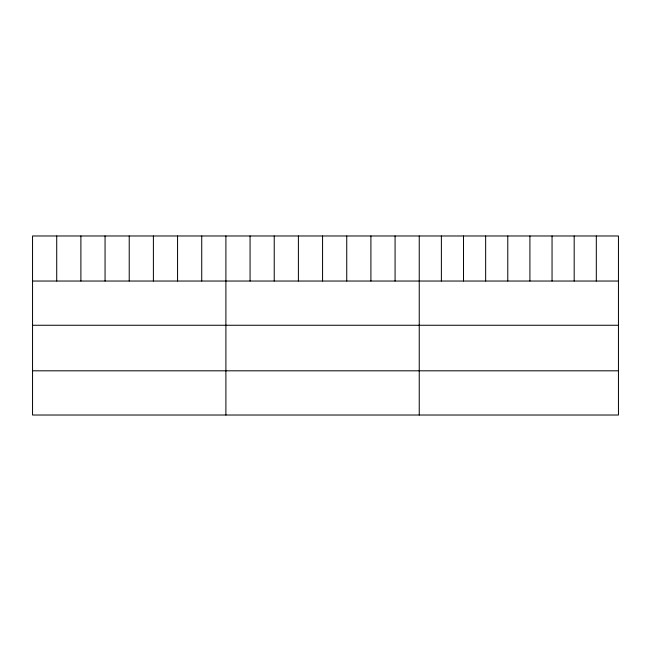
<?xml version="1.0" encoding="UTF-8"?>
<svg xmlns="http://www.w3.org/2000/svg" width="651" height="651" viewBox="0 0 651 651"><rect width="100%" height="100%" fill="white"/><g stroke="black" fill="none" stroke-linecap="round" stroke-linejoin="round"><path stroke-width="0.98" d="M618.45 281.037L618.45 415.021L32.55 415.021L32.55 235.979L618.45 235.979L618.45 281.037L32.55 281.037M32.55 325.256L618.45 325.256M32.55 370.81L618.45 370.81M596.316 235.979L596.316 281.037M574.182 235.979L574.182 281.037M552.048 235.979L552.048 281.037M529.914 235.979L529.914 281.037M507.78 235.979L507.78 281.037M485.646 235.979L485.646 281.037M463.512 235.979L463.512 281.037M441.378 235.979L441.378 281.037M419.244 235.979L419.244 415.021M395.076 235.979L395.076 281.037M370.907 235.979L370.907 281.037M346.739 235.979L346.739 281.037M322.57 235.979L322.57 281.037M298.402 235.979L298.402 281.037M274.234 235.979L274.234 281.037M250.065 235.979L250.065 281.037M225.897 235.979L225.897 415.021M201.729 235.979L201.729 281.037M177.56 235.979L177.56 281.037M153.392 235.979L153.392 281.037M129.224 235.979L129.224 281.037M105.055 235.979L105.055 281.037M80.887 235.979L80.887 281.037M56.718 235.979L56.718 281.037"/></g></svg>
